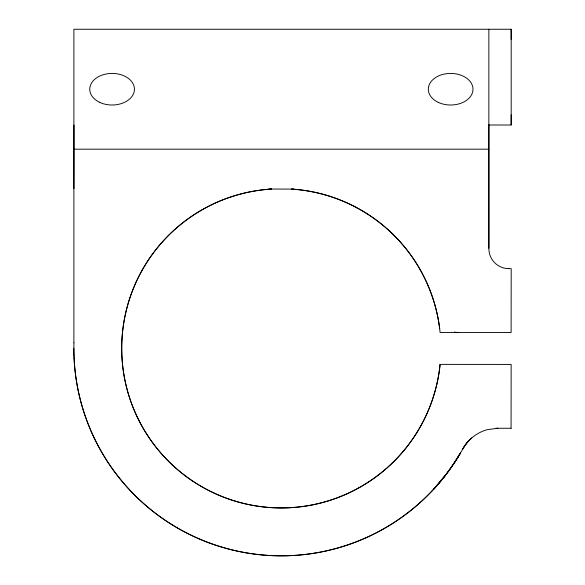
<?xml version="1.0" encoding="UTF-8"?>
<svg xmlns="http://www.w3.org/2000/svg" width="585" height="585" viewBox="0 0 585 585"><rect width="100%" height="100%" fill="white"/><g stroke="black" fill="none" stroke-linecap="round" stroke-linejoin="round"><path stroke-width="0.88" d="M488.848 248.252L488.863 29.25M511.071 428.257L511.144 364.418L440.074 364.382A159.595 159.595 0 0 1 273.795 507.765A159.595 159.595 0 0 1 121.695 349.42A159.595 159.595 0 0 1 271.652 189.043L293.56 189.087M488.416 125.007L511.18 125.007L511.18 114.887M511.18 39.37L511.18 29.25L73.885 29.25L73.885 342.817M74.01 355.848A207.456 207.456 0 0 1 73.878 348.25L73.929 342.817M86.47 419.547A207.456 207.456 0 0 0 433.668 489.177C444.914 476.965 454.611 463.378 462.801 448.951A40.058 39.714 -90 0 1 469.104 440.395L471.729 437.953M453.477 464.154L460.41 453.112A207.287 207.287 0 0 1 433.682 489.184M445.836 474.735L433.66 489.184A207.456 207.456 0 0 1 73.834 348.25M508.65 268.632L505.981 268.435A19.948 19.948 0 0 1 488.892 248.252L488.863 125.007M74.024 125.007L73.929 188.655M73.885 149.182L488.863 149.182M440.074 364.382L440.117 364.382A159.595 159.595 0 0 1 273.839 507.765A159.595 159.595 0 0 1 121.738 349.42A159.595 159.595 0 0 1 271.696 189.043L268.961 189.035M497.82 428.257L511.115 428.257M496 428.257L497.857 428.257L487.268 429.668A40.036 40.036 0 0 0 462.808 448.951A40.058 39.714 -90 0 1 469.141 440.395M508.606 268.632L511.188 268.661L511.115 332.499L440.088 332.463L439.671 328.726A159.595 159.595 0 0 0 291.696 189.094M511.18 29.25L511.18 125.007M291.739 189.094A159.595 159.595 0 0 1 439.715 328.726M460.366 453.112A207.287 207.287 0 0 1 433.639 489.184M86.178 418.728A207.456 207.456 0 0 1 74.046 356.718M459.349 332.463A17.353 1.733 -5.7 0 1 454.479 331.995M438.282 102.375A22.347 15.802 0 0 0 472.951 90.207A22.347 15.802 0 0 0 440.717 75.063A22.347 15.802 0 0 0 438.282 102.375M99.728 102.375A22.347 15.802 0 0 0 134.396 90.207A22.347 15.802 0 0 0 102.163 75.063A22.347 15.802 0 0 0 99.728 102.375"/></g></svg>
